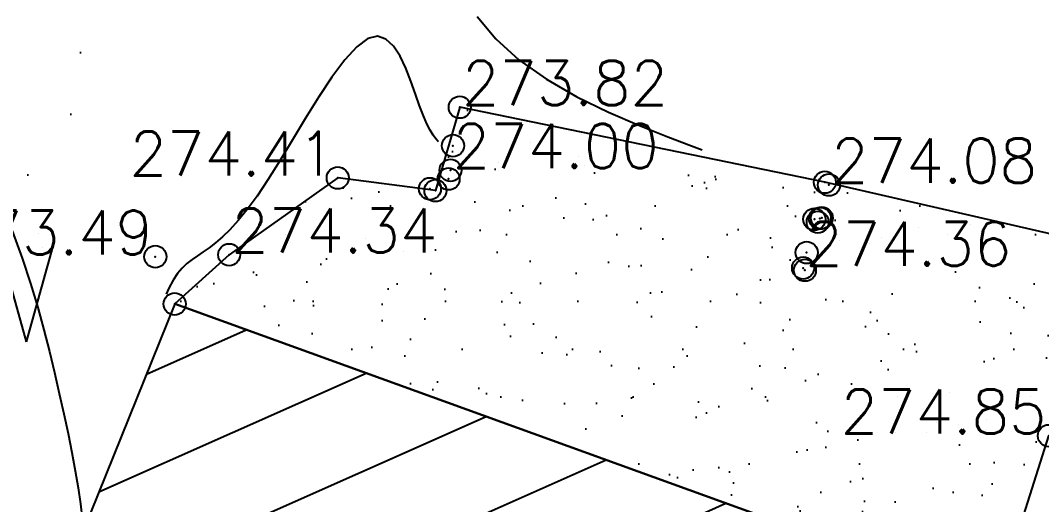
# Model space of a CAD drawing. Header units: millimetres. Extents: x 524954 to 526204, y 9523489 to 9524010.
# Drawn here: x 525404.87 to 525428, y 9523634.32 to 9523645.29 of the extents above; entities that cross this region are included whole.
import ezdxf
from ezdxf.enums import TextEntityAlignment as Align

# ---------------------------------------------------------------- set-up
doc = ezdxf.new("R2010")
doc.units = ezdxf.units.MM
doc.header["$PDMODE"] = 32
doc.header["$PDSIZE"] = 0.5
doc.linetypes.add('CACHE2', pattern=[4.7625, 3.175, -1.5875])
for name, color, linetype in [('Bati', 6, 'Continuous'), ('Bati_H', 1, 'Continuous'), ('Bord_Route_Existante', 6, 'Continuous'), ('CN_01_00', 3, 'Continuous'), ('CN_02_00', 4, 'Continuous'), ('TopoAlt', 3, 'Continuous'), ('TOPOJIS', 7, 'Continuous'), ('Végétation_Plantation', 70, 'Continuous')]:
    doc.layers.add(name, color=color, linetype=linetype)
doc.styles.add('Simplex 1.0', font='Simplex.shx', dxfattribs={"width": 0.99, "height": 1})

# ---------------------------------------------------------------- blocks, each defined once
blk = doc.blocks.new('TCPOINT M')
at = {"color": 0}
blk.add_point((0, 0), dxfattribs=at)
at = {"layer": 'TopoAlt', "style": 'Simplex 1.0', "width": 0.99}
blk.add_attdef('ALT', (0.15, 0.15), '', height=1, dxfattribs=at)

msp = doc.modelspace()

# ---------------------------------------------------------------- hatches: boundary and pattern name
at = {"layer": 'Bati_H'}
h = msp.add_hatch(dxfattribs=at)
h.set_pattern_fill('_U', color=256, scale=2, angle=203.9123, style=0, pattern_type=0)
h.set_pattern_definition([(203.912285576, (0, 0), (0.81067523046, -1.82833412447), [])])
h.paths.add_polyline_path([(525426.987, 9523632.133), (525408.362, 9523638.868), (525406.279, 9523633.706), (525424.916, 9523626.509), (525424.831, 9523626.542)])
at = {"layer": 'Bord_Route_Existante'}
h = msp.add_hatch(dxfattribs=at)
h.set_pattern_fill('ALEA', color=8, scale=0.25, style=0)
h.set_pattern_definition([(312, (0.25, 0), (2.9344428012, 0.62373507155), [0, -1.875]), (67, (-0.125, 0.2165), (-2.9776384537, -0.36560803074), [0, -3.125]), (153, (-0.125, 0.2165), (0.15700786934, -2.99588860306), [0, -2.5]), (180, (-0.125, -0.2165), (1.5, -2.59807621), [0, -2.5]), (74, (-1, 0), (-2.9108871775, -0.7257656872), [0, -2.5]), (286, (-1, 0), (2.9108871775, -0.7257656872), [0, -2.5]), (52, (0.5, -0.866), (-2.97080420516, 0.41751930205), [0, -3.125]), (300, (0.5, 0.866), (2.9999999988, -7e-10), [0, -2.5]), (175, (0.5, 0.866), (1.26785478534, -2.71892335976), [0, -2.5]), (114, (0.125, 0.6495), (-2.9835656849, 0.31358539035), [0, -1.25]), (248, (0.125, -0.6495), (1.8469844247, -2.3640322603), [0, -1.55])])
h.paths.add_polyline_path([(525408.362, 9523638.868), (525426.987, 9523632.133), (525428.169, 9523635.881), (525429.987, 9523635.346), (525430.95, 9523635.779), (525431.315, 9523636.737), (525430.738, 9523637.698), (525428.92, 9523638.235), (525429.516, 9523640.154), (525423.094, 9523641.627), (525414.822, 9523643.325), (525414.269, 9523641.437), (525412.056, 9523641.726), (525409.596, 9523639.984)])
at = {"layer": 'Végétation_Plantation', "linetype": 'CACHE2', "ltscale": 0.5}
h = msp.add_hatch(dxfattribs=at)
h.set_pattern_fill('BROUSS', color=256, scale=1.5, style=0)
h.set_pattern_definition([(74.475889, (0, 0), (-3.750000001, 13.500000005), [2.25, -11.761156275]), (74.475889, (3.75, 4.5), (-3.750000001, 13.500000005), [2.25, -11.761156275]), (74.475889, (7.5, 9), (-3.750000001, 13.500000005), [2.25, -11.761156275]), (105.524111, (0, 0), (-7.500000003, 4e-10), [1.5, -12.511156275]), (105.524111, (3.75, 4.5), (-7.500000003, 4e-10), [1.5, -12.511156275]), (105.524111, (7.5, 9), (-7.500000003, 4e-10), [1.5, -12.511156275]), (0, (0.453, 0.484), (3.75, 4.5), [0, -7.5]), (0, (1.468, 1.072), (3.75, 4.5), [0, -7.5]), (0, (1.1713, 1.8804), (3.75, 4.5), [0, -7.5]), (0, (2.327, 1.9907), (3.75, 4.5), [0, -7.5]), (0, (1.64, 3.7912), (3.75, 4.5), [0, -7.5]), (0, (0.3684, 2.1545), (3.75, 4.5), [0, -7.5]), (0, (0.281, 2.4684), (3.75, 4.5), [0, -7.5]), (0, (0.0314, 3.7912), (3.75, 4.5), [0, -7.5]), (0, (-0.7807, 0.2634), (3.75, 4.5), [0, -7.5]), (0, (-0.8588, 0.9984), (3.75, 4.5), [0, -7.5]), (0, (-1.468, 0.19), (3.75, 4.5), [0, -7.5]), (0, (-1.624, 1.2924), (3.75, 4.5), [0, -7.5]), (0, (-1.1242, 1.9905), (3.75, 4.5), [0, -7.5]), (0, (-1.3274, 2.6888), (3.75, 4.5), [0, -7.5]), (0, (-1.9207, 3.5707), (3.75, 4.5), [0, -7.5]), (0, (-0.406, 2.9085), (3.75, 4.5), [0, -7.5]), (0, (-2.53, 2.064), (3.75, 4.5), [0, -7.5]), (0, (-2.7485, 0.6675), (3.75, 4.5), [0, -7.5]), (0, (-1.1235, -0.4347), (3.75, 4.5), [0, -7.5]), (0, (-0.156, -0.7287), (3.75, 4.5), [0, -7.5]), (0, (-0.812, -1.537), (3.75, 4.5), [0, -7.5]), (0, (1.5774, -1.4635), (3.75, 4.5), [0, -7.5]), (0, (0.5466, -0.3245), (3.75, 4.5), [0, -7.5]), (0, (1.468, -0.104), (3.75, 4.5), [0, -7.5])])
h.paths.add_polyline_path([(525377.673, 9523660.945), (525407.866, 9523647.437), (525404.193, 9523635.327), (525403.476, 9523627.007), (525405.987, 9523619.737), (525406.747, 9523612.886), (525407.177, 9523604.448), (525411.057, 9523590.152), (525390.646, 9523585.184), (525385.798, 9523596.139), (525380.179, 9523608.044), (525379.541, 9523623.33), (525380.945, 9523632.682), (525378.138, 9523643.509), (525376.097, 9523653.982)])

# ---------------------------------------------------------------- linework, layer by layer
at = {"layer": 'Bati', "flags": 128}
for points in [[(525408.362, 9523638.868), (525426.987, 9523632.133), (525428.169, 9523635.881), (525429.987, 9523635.346), (525430.95, 9523635.779), (525431.315, 9523636.737), (525430.738, 9523637.698), (525428.92, 9523638.235), (525429.516, 9523640.154), (525423.094, 9523641.627), (525414.822, 9523643.325), (525414.269, 9523641.437), (525412.056, 9523641.726), (525409.596, 9523639.984)], [(525426.987, 9523632.133), (525408.362, 9523638.868), (525408.362, 9523638.868), (525406.279, 9523633.706), (525424.916, 9523626.509), (525424.831, 9523626.542)]]:
    msp.add_lwpolyline(points, close=True, dxfattribs=at)
at = {"layer": 'CN_01_00', "elevation": 273, "flags": 128}
msp.add_lwpolyline([(525404.679, 9523640.529), (525404.904, 9523639.907), (525405.096, 9523639.33), (525405.259, 9523638.79), (525405.399, 9523638.279), (525405.524, 9523637.789), (525405.638, 9523637.312), (525405.747, 9523636.842), (525405.85, 9523636.381), (525405.945, 9523635.932), (525406.032, 9523635.499), (525406.109, 9523635.087), (525406.174, 9523634.699), (525406.226, 9523634.339), (525406.264, 9523634.01)], dxfattribs=at)
at = {"layer": 'CN_02_00', "elevation": 274, "flags": 128}
for points in [[(525415.213, 9523645.383), (525415.639, 9523644.877), (525416.162, 9523644.398), (525416.785, 9523643.96), (525417.475, 9523643.565), (525418.191, 9523643.216), (525418.891, 9523642.913), (525419.533, 9523642.658), (525420.075, 9523642.452), (525420.315, 9523642.359)], [(525414.341, 9523642.546), (525414.335, 9523642.551), (525414.279, 9523642.611), (525414.218, 9523642.695), (525414.15, 9523642.805), (525414.076, 9523642.949), (525413.996, 9523643.131), (525413.91, 9523643.356), (525413.816, 9523643.624), (525413.714, 9523643.918), (525413.599, 9523644.213), (525413.468, 9523644.486), (525413.32, 9523644.713), (525413.15, 9523644.87), (525412.957, 9523644.934), (525412.736, 9523644.881), (525412.487, 9523644.696), (525412.214, 9523644.397), (525411.926, 9523644.01), (525411.627, 9523643.561), (525411.326, 9523643.078), (525411.029, 9523642.585), (525410.742, 9523642.11), (525410.473, 9523641.678), (525410.227, 9523641.311), (525410.003, 9523641.006), (525409.798, 9523640.756), (525409.612, 9523640.552), (525409.442, 9523640.387), (525409.285, 9523640.253), (525409.14, 9523640.143), (525409.005, 9523640.047), (525408.876, 9523639.96), (525408.755, 9523639.874), (525408.64, 9523639.782), (525408.53, 9523639.678), (525408.426, 9523639.556), (525408.326, 9523639.408), (525408.229, 9523639.229), (525408.169, 9523639.09)]]:
    msp.add_lwpolyline(points, dxfattribs=at)

# ---------------------------------------------------------------- block references
at = {"layer": 'TOPOJIS'}
ref = msp.add_blockref('TCPOINT M', (525414.822, 9523643.325, 273.82), dxfattribs=at)
ref.add_attrib('ALT', '273.82', (525414.872, 9523643.375, 273.82), dxfattribs={"layer": 'TopoAlt', "height": 1, "style": 'Simplex 1.0', "width": 0.99})
ref = msp.add_blockref('TCPOINT M', (525414.611, 9523641.897, 274), dxfattribs=at)
ref.add_attrib('ALT', '274.00', (525414.661, 9523641.947, 274), dxfattribs={"layer": 'TopoAlt', "height": 1, "style": 'Simplex 1.0', "width": 0.99})
ref = msp.add_blockref('TCPOINT M', (525412.056, 9523641.726, 274.41), dxfattribs=at)
ref.add_attrib('ALT', '274.41', dxfattribs={"layer": 'TopoAlt', "height": 1, "style": 'Simplex 1.0', "width": 0.99}).set_placement((525412.006, 9523641.776, 274.41), align=Align.RIGHT)
for p in [(525414.668, 9523642.455, 273.97), (525414.569, 9523641.701, 274.25), (525414.144, 9523641.478, 274.45), (525414.269, 9523641.437, 274.25), (525423.094, 9523641.627, 274), (525422.856, 9523640.789, 274.56), (525422.934, 9523640.722, 274.14), (525422.983, 9523640.808, 273.99), (525423.026, 9523640.818, 274.08), (525422.682, 9523640.034, 274.14), (525422.643, 9523639.632, 274.56), (525408.362, 9523638.868, 274.7)]:
    msp.add_blockref('TCPOINT M', p, dxfattribs=at)
ref = msp.add_blockref('TCPOINT M', (525423.186, 9523641.566, 274.08), dxfattribs=at)
ref.add_attrib('ALT', '274.08', (525423.236, 9523641.616, 274.08), dxfattribs={"layer": 'TopoAlt', "height": 1, "style": 'Simplex 1.0', "width": 0.99})
ref = msp.add_blockref('TCPOINT M', (525407.923, 9523639.94, 273.49), dxfattribs=at)
ref.add_attrib('ALT', '273.49', dxfattribs={"layer": 'TopoAlt', "height": 1, "style": 'Simplex 1.0', "width": 0.99}).set_placement((525407.873, 9523639.99, 273.49), align=Align.RIGHT)
ref = msp.add_blockref('TCPOINT M', (525409.596, 9523639.984, 274.34), dxfattribs=at)
ref.add_attrib('ALT', '274.34', (525409.646, 9523640.034, 274.34), dxfattribs={"layer": 'TopoAlt', "height": 1, "style": 'Simplex 1.0', "width": 0.99})
ref = msp.add_blockref('TCPOINT M', (525422.602, 9523639.683, 274.36), dxfattribs=at)
ref.add_attrib('ALT', '274.36', (525422.652, 9523639.733, 274.36), dxfattribs={"layer": 'TopoAlt', "height": 1, "style": 'Simplex 1.0', "width": 0.99})
ref = msp.add_blockref('TCPOINT M', (525428.169, 9523635.881, 274.85), dxfattribs=at)
ref.add_attrib('ALT', '274.85', dxfattribs={"layer": 'TopoAlt', "height": 1, "style": 'Simplex 1.0', "width": 0.99}).set_placement((525428.119, 9523635.931, 274.85), align=Align.RIGHT)

doc.saveas('drawing.dxf')
